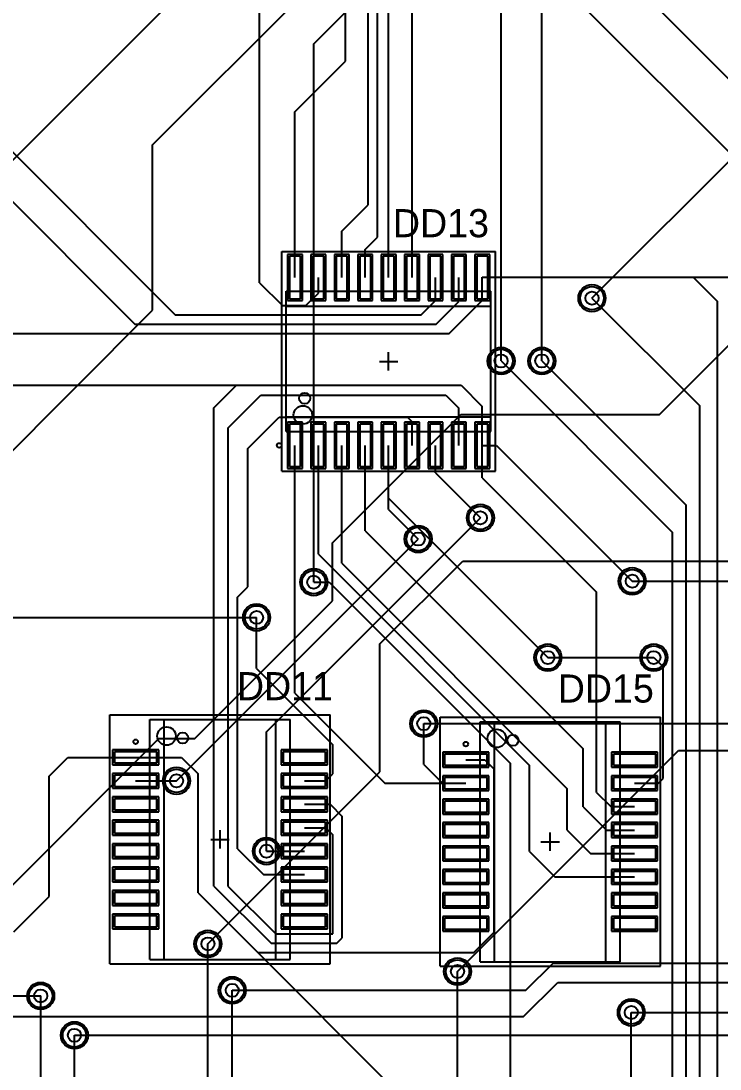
# Model space of a CAD drawing. Header units: millimetres. Extents: x 26 to 338, y 26 to 225.
# Drawn here: x 130.6 to 168.5, y 92.7 to 149.5 of the extents above; entities that cross this region are included whole.
import ezdxf

# ---------------------------------------------------------------- set-up
doc = ezdxf.new("R2010")
doc.units = ezdxf.units.MM
for name, color, linetype in [('BottomLayer', 5, 'Continuous'), ('BottomSolder', 6, 'Continuous'), ('Mechanical13', 56, 'Continuous'), ('Mechanical15', 56, 'Continuous'), ('MultiLayer', 9, 'Continuous'), ('TopLayer', 1, 'Continuous'), ('TopOverlay', 2, 'Continuous'), ('TopPaste', 8, 'Continuous'), ('TopSolder', 216, 'Continuous'), ('ViaHoleLayer', 16, 'Continuous')]:
    doc.layers.add(name, color=color, linetype=linetype)

msp = doc.modelspace()

# ---------------------------------------------------------------- linework, layer by layer
at = {"layer": 'BottomLayer'}
for p, q in [((146.431, 148.285), (173.381, 175.235)), ((120.472, 132.334), (150.165, 162.027)), ((137.693, 142.799), (155.981, 161.087)), ((158.801, 131.089), (158.801, 159.106)), ((156.591, 131.089), (156.591, 157.645)), ((146.431, 119.101), (146.431, 148.285)), ((161.519, 134.493), (174.037, 147.011)), ((137.693, 133.833), (137.693, 142.799)), ((165.176, 128.194), (173.152, 136.169)), ((114.808, 110.947), (137.693, 133.833)), ((147.447, 121.234), (154.407, 128.194)), ((154.407, 128.194), (165.176, 128.194)), ((143.866, 110.98), (155.47, 122.584)), ((138.989, 108.331), (152.095, 121.437)), ((147.447, 118.085), (147.447, 121.234)), ((150.012, 115.748), (154.508, 120.244)), ((154.508, 120.244), (172.822, 120.244)), ((163.703, 119.151), (176.073, 119.151)), ((139.979, 110.617), (147.447, 118.085)), ((122.903, 117.188), (143.332, 117.188)), ((150.012, 108.814), (150.012, 115.748)), ((159.128, 115.011), (164.871, 115.011)), ((152.4, 111.43), (179.959, 111.43)), ((143.866, 104.521), (143.866, 110.98)), ((125.832, 98.425), (138.024, 110.617)), ((138.024, 110.617), (139.979, 110.617)), ((154.229, 97.993), (166.218, 109.982)), ((166.218, 109.982), (185.42, 109.982)), ((140.691, 99.492), (150.012, 108.814)), ((157.937, 96.977), (159.41, 98.45)), ((159.41, 98.45), (184.063, 98.45)), ((157.81, 95.555), (159.664, 97.409)), ((159.664, 97.409), (183.759, 97.409)), ((125.984, 96.672), (131.623, 96.672)), ((142.011, 96.977), (157.937, 96.977)), ((125.019, 95.555), (157.81, 95.555)), ((163.652, 95.778), (219.628, 95.778)), ((133.452, 94.539), (197.714, 94.539))]:
    msp.add_line(p, q, dxfattribs=at)
for centre in [(161.519, 134.493), (156.591, 131.089), (158.801, 131.089), (155.47, 122.584), (152.095, 121.437), (146.431, 119.101), (163.703, 119.151), (143.332, 117.188), (159.128, 115.011), (164.871, 115.011), (152.4, 111.43), (138.989, 108.331), (143.866, 104.521), (140.691, 99.492), (154.229, 97.993), (131.623, 96.672), (142.011, 96.977), (163.652, 95.778), (133.452, 94.539)]:
    msp.add_circle(centre, 0.635, dxfattribs=at)
at = {"layer": 'BottomSolder'}
for centre in [(161.519, 134.493), (156.591, 131.089), (158.801, 131.089), (155.47, 122.584), (152.095, 121.437), (163.703, 119.151), (146.431, 119.101), (143.332, 117.188), (159.128, 115.011), (164.871, 115.011), (152.4, 111.43), (138.989, 108.331), (143.866, 104.521), (140.691, 99.492), (154.229, 97.993), (142.011, 96.977), (131.623, 96.672), (163.652, 95.778), (133.452, 94.539)]:
    msp.add_circle(centre, 0.737, dxfattribs=at)
at = {"layer": 'Mechanical13'}
for p, q in [((144.942, 134.864), (156.042, 134.864)), ((144.942, 127.264), (144.942, 134.864)), ((156.042, 127.264), (156.042, 134.864)), ((144.942, 127.264), (156.042, 127.264)), ((137.548, 98.656), (137.548, 111.656)), ((137.548, 111.656), (145.148, 111.656)), ((145.148, 98.656), (145.148, 111.656)), ((155.455, 98.529), (155.455, 111.529)), ((155.455, 111.529), (163.055, 111.529)), ((163.055, 98.529), (163.055, 111.529)), ((137.548, 98.656), (145.148, 98.656)), ((155.455, 98.529), (163.055, 98.529))]:
    msp.add_line(p, q, dxfattribs=at)
for centre in [(145.842, 128.164), (138.448, 110.756), (156.355, 110.629)]:
    msp.add_circle(centre, 0.5, dxfattribs=at)
at = {"layer": 'Mechanical15'}
for p, q in [((144.692, 137.014), (156.292, 137.014)), ((144.692, 125.114), (144.692, 137.014)), ((156.292, 125.114), (156.292, 137.014)), ((150.492, 130.564), (150.492, 131.564)), ((149.992, 131.064), (150.992, 131.064)), ((144.692, 125.114), (156.292, 125.114)), ((135.373, 98.406), (135.373, 111.906)), ((135.373, 111.906), (147.323, 111.906)), ((147.323, 98.406), (147.323, 111.906)), ((153.28, 98.279), (153.28, 111.779)), ((153.28, 111.779), (165.23, 111.779)), ((165.23, 98.279), (165.23, 111.779)), ((140.848, 105.156), (141.848, 105.156)), ((141.348, 104.656), (141.348, 105.656)), ((159.255, 104.529), (159.255, 105.529)), ((158.755, 105.029), (159.755, 105.029)), ((135.373, 98.406), (147.323, 98.406)), ((153.28, 98.279), (165.23, 98.279))]:
    msp.add_line(p, q, dxfattribs=at)
at = {"layer": 'MultiLayer'}
for centre in [(161.519, 134.493), (156.591, 131.089), (158.801, 131.089), (155.47, 122.584), (152.095, 121.437), (146.431, 119.101), (163.703, 119.151), (143.332, 117.188), (159.128, 115.011), (164.871, 115.011), (152.4, 111.43), (138.989, 108.331), (143.866, 104.521), (140.691, 99.492), (154.229, 97.993), (131.623, 96.672), (142.011, 96.977), (163.652, 95.778), (133.452, 94.539)]:
    msp.add_circle(centre, 0.635, dxfattribs=at)
at = {"layer": 'TopLayer'}
for p, q in [((151.762, 135.614), (151.762, 158.372)), ((150.492, 135.614), (150.492, 157.889)), ((149.885, 137.798), (149.885, 156.464)), ((149.377, 139.551), (149.377, 154.026)), ((118.932, 153.559), (138.908, 133.583)), ((143.485, 135.332), (143.485, 153.305)), ((148.158, 147.345), (148.158, 153.305)), ((159.385, 151.968), (175.235, 136.119)), ((165.227, 150.063), (179.908, 135.382)), ((120.381, 149.428), (136.729, 133.079)), ((145.412, 144.599), (148.158, 147.345)), ((145.412, 135.614), (145.412, 144.599)), ((147.952, 138.125), (149.377, 139.551)), ((147.952, 135.614), (147.952, 138.125)), ((149.222, 137.135), (149.885, 137.798)), ((149.222, 135.614), (149.222, 137.135)), ((145.712, 136.764), (145.112, 136.764)), ((145.112, 136.764), (145.112, 134.464)), ((145.712, 134.464), (145.712, 136.764)), ((146.982, 136.764), (146.382, 136.764)), ((146.382, 136.764), (146.382, 134.464)), ((146.982, 134.464), (146.982, 136.764)), ((148.252, 136.764), (147.652, 136.764)), ((147.652, 136.764), (147.652, 134.464)), ((148.252, 134.464), (148.252, 136.764)), ((149.522, 136.764), (148.922, 136.764)), ((148.922, 136.764), (148.922, 134.464)), ((149.522, 134.464), (149.522, 136.764)), ((150.792, 136.764), (150.192, 136.764)), ((150.192, 136.764), (150.192, 134.464)), ((150.792, 134.464), (150.792, 136.764)), ((152.062, 136.764), (151.462, 136.764)), ((151.462, 136.764), (151.462, 134.464)), ((152.062, 134.464), (152.062, 136.764)), ((153.332, 136.764), (152.732, 136.764)), ((152.732, 136.764), (152.732, 134.464)), ((153.332, 134.464), (153.332, 136.764)), ((154.602, 136.764), (154.002, 136.764)), ((154.002, 136.764), (154.002, 134.464)), ((154.602, 134.464), (154.602, 136.764)), ((155.872, 136.764), (155.272, 136.764)), ((155.272, 136.764), (155.272, 134.464)), ((155.872, 134.464), (155.872, 136.764)), ((143.485, 135.332), (144.729, 134.087)), ((146.682, 134.772), (146.682, 135.614)), ((153.032, 134.366), (153.032, 135.614)), ((154.302, 134.311), (154.302, 135.614)), ((155.572, 135.614), (155.572, 135.636)), ((155.572, 135.636), (167.005, 135.636)), ((155.572, 134.363), (155.572, 135.614)), ((167.005, 135.636), (168.326, 134.315)), ((167.005, 135.636), (172.644, 135.636)), ((145.997, 134.087), (146.682, 134.772)), ((144.729, 134.087), (145.997, 134.087)), ((145.112, 134.464), (145.712, 134.464)), ((146.382, 134.464), (146.982, 134.464)), ((147.652, 134.464), (148.252, 134.464)), ((148.922, 134.464), (149.522, 134.464)), ((150.192, 134.464), (150.792, 134.464)), ((151.462, 134.464), (152.062, 134.464)), ((152.249, 133.583), (153.032, 134.366)), ((152.732, 134.464), (153.332, 134.464)), ((153.07, 133.079), (154.302, 134.311)), ((153.784, 132.575), (155.572, 134.363)), ((154.002, 134.464), (154.602, 134.464)), ((155.272, 134.464), (155.872, 134.464)), ((161.519, 134.493), (167.361, 128.651)), ((168.326, 92.253), (168.326, 134.315)), ((138.908, 133.583), (152.249, 133.583)), ((136.729, 133.079), (153.07, 133.079)), ((122.06, 132.575), (153.784, 132.575)), ((156.591, 131.089), (165.887, 121.793)), ((158.801, 131.089), (166.624, 123.266)), ((121.92, 129.769), (142.24, 129.769)), ((141.021, 128.549), (142.24, 129.769)), ((142.24, 129.769), (154.432, 129.769)), ((154.432, 129.769), (155.572, 128.629)), ((141.797, 127.463), (143.569, 129.235)), ((143.569, 129.235), (153.591, 129.235)), ((153.591, 129.235), (154.302, 128.524)), ((141.021, 102.629), (141.021, 128.549)), ((154.302, 126.514), (154.302, 128.524)), ((155.572, 126.514), (155.572, 128.629)), ((167.361, 89.448), (167.361, 128.651)), ((142.854, 126.344), (144.551, 128.041)), ((144.551, 128.041), (151.508, 128.041)), ((151.508, 128.041), (151.762, 127.787)), ((141.797, 102.611), (141.797, 127.463)), ((145.712, 127.664), (145.112, 127.664)), ((145.112, 127.664), (145.112, 125.364)), ((145.712, 125.364), (145.712, 127.664)), ((146.982, 127.664), (146.382, 127.664)), ((146.382, 127.664), (146.382, 125.364)), ((146.982, 125.364), (146.982, 127.664)), ((148.252, 127.664), (147.652, 127.664)), ((147.652, 127.664), (147.652, 125.364)), ((148.252, 125.364), (148.252, 127.664)), ((149.522, 127.664), (148.922, 127.664)), ((148.922, 127.664), (148.922, 125.364)), ((149.522, 125.364), (149.522, 127.664)), ((150.792, 127.664), (150.192, 127.664)), ((150.192, 127.664), (150.192, 125.364)), ((150.792, 125.364), (150.792, 127.664)), ((152.062, 127.664), (151.462, 127.664)), ((151.462, 127.664), (151.462, 125.364)), ((151.762, 126.514), (151.762, 127.787)), ((152.062, 125.364), (152.062, 127.664)), ((153.332, 127.664), (152.732, 127.664)), ((152.732, 127.664), (152.732, 125.364)), ((153.332, 125.364), (153.332, 127.664)), ((154.602, 127.664), (154.002, 127.664)), ((154.002, 127.664), (154.002, 125.364)), ((154.602, 125.364), (154.602, 127.664)), ((155.872, 127.664), (155.272, 127.664)), ((155.272, 127.664), (155.272, 125.364)), ((155.872, 125.364), (155.872, 127.664)), ((142.854, 118.841), (142.854, 126.344)), ((145.412, 113.081), (145.412, 126.514)), ((146.682, 120.612), (146.682, 126.514)), ((147.952, 120.12), (147.952, 126.514)), ((149.222, 121.884), (149.222, 126.514)), ((150.492, 123.647), (150.492, 126.514)), ((153.032, 125.022), (153.032, 126.514)), ((155.572, 124.757), (155.572, 126.514)), ((155.572, 126.514), (156.34, 126.514)), ((156.34, 126.514), (163.703, 119.151)), ((145.112, 125.364), (145.712, 125.364)), ((146.382, 125.364), (146.982, 125.364)), ((147.652, 125.364), (148.252, 125.364)), ((148.922, 125.364), (149.522, 125.364)), ((150.192, 125.364), (150.792, 125.364)), ((151.462, 125.364), (152.062, 125.364)), ((152.732, 125.364), (153.332, 125.364)), ((153.032, 125.022), (155.47, 122.584)), ((154.002, 125.364), (154.602, 125.364)), ((155.272, 125.364), (155.872, 125.364)), ((155.572, 124.757), (161.773, 118.556)), ((150.492, 123.041), (150.492, 123.647)), ((150.492, 123.647), (159.128, 115.011)), ((150.492, 123.041), (152.095, 121.437)), ((166.624, 86.872), (166.624, 123.266)), ((149.222, 121.884), (161.04, 110.066)), ((165.887, 86.893), (165.887, 121.793)), ((146.682, 120.612), (158.131, 109.164)), ((147.952, 120.12), (160.172, 107.899)), ((142.301, 118.289), (142.854, 118.841)), ((146.431, 119.101), (147.269, 119.101)), ((147.269, 119.101), (157.099, 109.271)), ((142.301, 104.648), (142.301, 118.289)), ((161.773, 107.696), (161.773, 118.556)), ((143.332, 114.427), (143.332, 117.188)), ((164.871, 115.011), (165.379, 114.503)), ((143.332, 114.427), (147.472, 110.287)), ((165.379, 108.458), (165.379, 114.503)), ((145.412, 113.081), (150.289, 108.204)), ((152.4, 109.22), (152.4, 111.43)), ((147.472, 108.712), (147.472, 110.287)), ((137.923, 109.901), (135.623, 109.901)), ((135.623, 109.901), (135.623, 109.301)), ((137.923, 109.301), (137.923, 109.901)), ((147.073, 109.901), (144.773, 109.901)), ((144.773, 109.901), (144.773, 109.301)), ((147.073, 109.301), (147.073, 109.901)), ((155.83, 109.774), (153.53, 109.774)), ((153.53, 109.774), (153.53, 109.174)), ((155.83, 109.174), (155.83, 109.774)), ((161.04, 106.93), (161.04, 110.066)), ((164.98, 109.774), (162.68, 109.774)), ((162.68, 109.774), (162.68, 109.174)), ((164.98, 109.174), (164.98, 109.774)), ((132.08, 108.585), (133.096, 109.601)), ((133.096, 109.601), (136.773, 109.601)), ((135.623, 109.301), (137.923, 109.301)), ((136.773, 109.601), (139.268, 109.601)), ((139.268, 109.601), (140.157, 108.712)), ((144.773, 109.301), (147.073, 109.301)), ((152.4, 109.22), (153.416, 108.204)), ((153.53, 109.174), (155.83, 109.174)), ((154.68, 109.474), (155.703, 109.474)), ((155.703, 109.474), (156.21, 108.967)), ((157.099, 83.271), (157.099, 109.271)), ((158.131, 104.505), (158.131, 109.164)), ((162.68, 109.174), (164.98, 109.174)), ((132.08, 102.057), (132.08, 108.585)), ((137.923, 108.631), (135.623, 108.631)), ((135.623, 108.631), (135.623, 108.031)), ((137.923, 108.031), (137.923, 108.631)), ((140.157, 102.26), (140.157, 108.712)), ((147.073, 108.631), (144.773, 108.631)), ((144.773, 108.631), (144.773, 108.031)), ((147.073, 108.031), (147.073, 108.631)), ((147.091, 108.331), (147.472, 108.712)), ((155.83, 108.504), (153.53, 108.504)), ((153.53, 108.504), (153.53, 107.904)), ((155.83, 107.904), (155.83, 108.504)), ((156.21, 100.127), (156.21, 108.967)), ((164.98, 108.504), (162.68, 108.504)), ((162.68, 108.504), (162.68, 107.904)), ((164.98, 107.904), (164.98, 108.504)), ((135.623, 108.031), (137.923, 108.031)), ((136.773, 108.331), (138.989, 108.331)), ((144.773, 108.031), (147.073, 108.031)), ((145.923, 108.331), (147.091, 108.331)), ((150.289, 108.204), (153.416, 108.204)), ((153.416, 108.204), (154.68, 108.204)), ((163.83, 108.204), (165.125, 108.204)), ((165.125, 108.204), (165.379, 108.458)), ((153.53, 107.904), (155.83, 107.904)), ((160.172, 105.664), (160.172, 107.899)), ((161.773, 107.696), (162.535, 106.934)), ((162.68, 107.904), (164.98, 107.904)), ((137.923, 107.361), (135.623, 107.361)), ((135.623, 107.361), (135.623, 106.761)), ((137.923, 106.761), (137.923, 107.361)), ((147.073, 107.361), (144.773, 107.361)), ((144.773, 107.361), (144.773, 106.761)), ((145.923, 107.061), (147.32, 107.061)), ((147.073, 106.761), (147.073, 107.361)), ((147.32, 107.061), (147.976, 106.405)), ((155.83, 107.234), (153.53, 107.234)), ((153.53, 107.234), (153.53, 106.634)), ((155.83, 106.634), (155.83, 107.234)), ((161.04, 106.93), (162.306, 105.664)), ((162.535, 106.934), (163.83, 106.934)), ((164.98, 107.234), (162.68, 107.234)), ((162.68, 107.234), (162.68, 106.634)), ((164.98, 106.634), (164.98, 107.234)), ((135.623, 106.761), (137.923, 106.761)), ((144.773, 106.761), (147.073, 106.761)), ((147.976, 99.822), (147.976, 106.405)), ((153.53, 106.634), (155.83, 106.634)), ((162.68, 106.634), (164.98, 106.634)), ((137.923, 106.091), (135.623, 106.091)), ((135.623, 106.091), (135.623, 105.491)), ((137.923, 105.491), (137.923, 106.091)), ((147.073, 106.091), (144.773, 106.091)), ((144.773, 106.091), (144.773, 105.491)), ((145.923, 105.791), (147.091, 105.791)), ((147.073, 105.491), (147.073, 106.091)), ((147.091, 105.791), (147.472, 105.41)), ((155.83, 105.964), (153.53, 105.964)), ((153.53, 105.964), (153.53, 105.364)), ((155.83, 105.364), (155.83, 105.964)), ((160.172, 105.664), (161.442, 104.394)), ((162.306, 105.664), (163.83, 105.664)), ((164.98, 105.964), (162.68, 105.964)), ((162.68, 105.964), (162.68, 105.364)), ((164.98, 105.364), (164.98, 105.964)), ((135.623, 105.491), (137.923, 105.491)), ((144.773, 105.491), (147.073, 105.491)), ((147.472, 100.034), (147.472, 105.41)), ((153.53, 105.364), (155.83, 105.364)), ((162.68, 105.364), (164.98, 105.364)), ((137.923, 104.821), (135.623, 104.821)), ((135.623, 104.821), (135.623, 104.221)), ((137.923, 104.221), (137.923, 104.821)), ((142.301, 104.648), (143.698, 103.251)), ((147.073, 104.821), (144.773, 104.821)), ((144.773, 104.821), (144.773, 104.221)), ((147.073, 104.221), (147.073, 104.821)), ((155.83, 104.694), (153.53, 104.694)), ((153.53, 104.694), (153.53, 104.094)), ((155.83, 104.094), (155.83, 104.694)), ((164.98, 104.694), (162.68, 104.694)), ((162.68, 104.694), (162.68, 104.094)), ((164.98, 104.094), (164.98, 104.694)), ((135.623, 104.221), (137.923, 104.221)), ((143.866, 104.521), (145.923, 104.521)), ((144.773, 104.221), (147.073, 104.221)), ((153.53, 104.094), (155.83, 104.094)), ((158.131, 104.505), (159.512, 103.124)), ((161.442, 104.394), (163.83, 104.394)), ((162.68, 104.094), (164.98, 104.094)), ((137.923, 103.551), (135.623, 103.551)), ((135.623, 103.551), (135.623, 102.951)), ((137.923, 102.951), (137.923, 103.551)), ((147.073, 103.551), (144.773, 103.551)), ((144.773, 103.551), (144.773, 102.951)), ((147.073, 102.951), (147.073, 103.551)), ((155.83, 103.424), (153.53, 103.424)), ((153.53, 103.424), (153.53, 102.824)), ((155.83, 102.824), (155.83, 103.424)), ((164.98, 103.424), (162.68, 103.424)), ((162.68, 103.424), (162.68, 102.824)), ((164.98, 102.824), (164.98, 103.424)), ((135.623, 102.951), (137.923, 102.951)), ((143.698, 103.251), (145.923, 103.251)), ((144.773, 102.951), (147.073, 102.951)), ((153.53, 102.824), (155.83, 102.824)), ((159.512, 103.124), (163.83, 103.124)), ((162.68, 102.824), (164.98, 102.824)), ((137.923, 102.281), (135.623, 102.281)), ((135.623, 102.281), (135.623, 101.681)), ((137.923, 101.681), (137.923, 102.281)), ((140.157, 102.26), (143.392, 99.026)), ((141.021, 102.629), (144.12, 99.53)), ((141.797, 102.611), (144.374, 100.034)), ((147.073, 102.281), (144.773, 102.281)), ((144.773, 102.281), (144.773, 101.681)), ((147.073, 101.681), (147.073, 102.281)), ((130.175, 100.152), (132.08, 102.057)), ((155.83, 102.154), (153.53, 102.154)), ((153.53, 102.154), (153.53, 101.554)), ((155.83, 101.554), (155.83, 102.154)), ((164.98, 102.154), (162.68, 102.154)), ((162.68, 102.154), (162.68, 101.554)), ((164.98, 101.554), (164.98, 102.154)), ((135.623, 101.681), (137.923, 101.681)), ((144.773, 101.681), (147.073, 101.681)), ((153.53, 101.554), (155.83, 101.554)), ((162.68, 101.554), (164.98, 101.554)), ((137.923, 101.011), (135.623, 101.011)), ((135.623, 101.011), (135.623, 100.411)), ((137.923, 100.411), (137.923, 101.011)), ((147.073, 101.011), (144.773, 101.011)), ((144.773, 101.011), (144.773, 100.411)), ((147.073, 100.411), (147.073, 101.011)), ((155.83, 100.884), (153.53, 100.884)), ((153.53, 100.884), (153.53, 100.284)), ((155.83, 100.284), (155.83, 100.884)), ((164.98, 100.884), (162.68, 100.884)), ((162.68, 100.884), (162.68, 100.284)), ((164.98, 100.284), (164.98, 100.884)), ((135.623, 100.411), (137.923, 100.411)), ((144.374, 100.034), (147.472, 100.034)), ((144.773, 100.411), (147.073, 100.411)), ((153.53, 100.284), (155.83, 100.284)), ((155.109, 99.026), (156.21, 100.127)), ((162.68, 100.284), (164.98, 100.284)), ((140.691, 79.613), (140.691, 99.492)), ((144.12, 99.53), (147.684, 99.53)), ((147.684, 99.53), (147.976, 99.822)), ((143.392, 99.026), (155.109, 99.026)), ((143.392, 99.026), (150.546, 91.872)), ((154.229, 80.848), (154.229, 97.993)), ((131.623, 80.264), (131.623, 96.672)), ((142.011, 82.509), (142.011, 96.977)), ((163.652, 82.982), (163.652, 95.778)), ((133.452, 80.239), (133.452, 94.539))]:
    msp.add_line(p, q, dxfattribs=at)
for centre in [(161.519, 134.493), (156.591, 131.089), (158.801, 131.089), (155.47, 122.584), (152.095, 121.437), (146.431, 119.101), (163.703, 119.151), (143.332, 117.188), (159.128, 115.011), (164.871, 115.011), (152.4, 111.43), (138.989, 108.331), (143.866, 104.521), (140.691, 99.492), (154.229, 97.993), (131.623, 96.672), (142.011, 96.977), (163.652, 95.778), (133.452, 94.539)]:
    msp.add_circle(centre, 0.635, dxfattribs=at)
at = {"layer": 'TopOverlay'}
for p, q in [((144.942, 134.064), (156.042, 134.064)), ((144.942, 128.064), (144.942, 134.064)), ((156.042, 128.064), (156.042, 134.064)), ((144.942, 128.064), (156.042, 128.064)), ((138.323, 98.656), (138.323, 111.656)), ((138.323, 111.656), (144.373, 111.656)), ((144.373, 98.656), (144.373, 111.656)), ((156.23, 98.529), (156.23, 111.529)), ((156.23, 111.529), (162.28, 111.529)), ((162.28, 98.529), (162.28, 111.529)), ((138.323, 98.656), (144.373, 98.656)), ((156.23, 98.529), (162.28, 98.529))]:
    msp.add_line(p, q, dxfattribs=at)
for centre, radius in [((145.942, 129.064), 0.3), ((144.562, 126.514), 0.125), ((139.323, 110.656), 0.3), ((157.23, 110.529), 0.3), ((136.773, 110.451), 0.125), ((154.68, 110.324), 0.125)]:
    msp.add_circle(centre, radius, dxfattribs=at)
at = {"layer": 'TopPaste'}
for p, q in [((145.712, 136.764), (145.112, 136.764)), ((145.112, 136.764), (145.112, 134.464)), ((145.712, 134.464), (145.712, 136.764)), ((146.982, 136.764), (146.382, 136.764)), ((146.382, 136.764), (146.382, 134.464)), ((146.982, 134.464), (146.982, 136.764)), ((148.252, 136.764), (147.652, 136.764)), ((147.652, 136.764), (147.652, 134.464)), ((148.252, 134.464), (148.252, 136.764)), ((149.522, 136.764), (148.922, 136.764)), ((148.922, 136.764), (148.922, 134.464)), ((149.522, 134.464), (149.522, 136.764)), ((150.792, 136.764), (150.192, 136.764)), ((150.192, 136.764), (150.192, 134.464)), ((150.792, 134.464), (150.792, 136.764)), ((152.062, 136.764), (151.462, 136.764)), ((151.462, 136.764), (151.462, 134.464)), ((152.062, 134.464), (152.062, 136.764)), ((153.332, 136.764), (152.732, 136.764)), ((152.732, 136.764), (152.732, 134.464)), ((153.332, 134.464), (153.332, 136.764)), ((154.602, 136.764), (154.002, 136.764)), ((154.002, 136.764), (154.002, 134.464)), ((154.602, 134.464), (154.602, 136.764)), ((155.872, 136.764), (155.272, 136.764)), ((155.272, 136.764), (155.272, 134.464)), ((155.872, 134.464), (155.872, 136.764)), ((145.112, 134.464), (145.712, 134.464)), ((146.382, 134.464), (146.982, 134.464)), ((147.652, 134.464), (148.252, 134.464)), ((148.922, 134.464), (149.522, 134.464)), ((150.192, 134.464), (150.792, 134.464)), ((151.462, 134.464), (152.062, 134.464)), ((152.732, 134.464), (153.332, 134.464)), ((154.002, 134.464), (154.602, 134.464)), ((155.272, 134.464), (155.872, 134.464)), ((145.712, 127.664), (145.112, 127.664)), ((145.112, 127.664), (145.112, 125.364)), ((145.712, 125.364), (145.712, 127.664)), ((146.982, 127.664), (146.382, 127.664)), ((146.382, 127.664), (146.382, 125.364)), ((146.982, 125.364), (146.982, 127.664)), ((148.252, 127.664), (147.652, 127.664)), ((147.652, 127.664), (147.652, 125.364)), ((148.252, 125.364), (148.252, 127.664)), ((149.522, 127.664), (148.922, 127.664)), ((148.922, 127.664), (148.922, 125.364)), ((149.522, 125.364), (149.522, 127.664)), ((150.792, 127.664), (150.192, 127.664)), ((150.192, 127.664), (150.192, 125.364)), ((150.792, 125.364), (150.792, 127.664)), ((152.062, 127.664), (151.462, 127.664)), ((151.462, 127.664), (151.462, 125.364)), ((152.062, 125.364), (152.062, 127.664)), ((153.332, 127.664), (152.732, 127.664)), ((152.732, 127.664), (152.732, 125.364)), ((153.332, 125.364), (153.332, 127.664)), ((154.602, 127.664), (154.002, 127.664)), ((154.002, 127.664), (154.002, 125.364)), ((154.602, 125.364), (154.602, 127.664)), ((155.872, 127.664), (155.272, 127.664)), ((155.272, 127.664), (155.272, 125.364)), ((155.872, 125.364), (155.872, 127.664)), ((145.112, 125.364), (145.712, 125.364)), ((146.382, 125.364), (146.982, 125.364)), ((147.652, 125.364), (148.252, 125.364)), ((148.922, 125.364), (149.522, 125.364)), ((150.192, 125.364), (150.792, 125.364)), ((151.462, 125.364), (152.062, 125.364)), ((152.732, 125.364), (153.332, 125.364)), ((154.002, 125.364), (154.602, 125.364)), ((155.272, 125.364), (155.872, 125.364)), ((137.923, 109.901), (135.623, 109.901)), ((135.623, 109.901), (135.623, 109.301)), ((137.923, 109.301), (137.923, 109.901)), ((147.073, 109.901), (144.773, 109.901)), ((144.773, 109.901), (144.773, 109.301)), ((147.073, 109.301), (147.073, 109.901)), ((155.83, 109.774), (153.53, 109.774)), ((153.53, 109.774), (153.53, 109.174)), ((155.83, 109.174), (155.83, 109.774)), ((164.98, 109.774), (162.68, 109.774)), ((162.68, 109.774), (162.68, 109.174)), ((164.98, 109.174), (164.98, 109.774)), ((135.623, 109.301), (137.923, 109.301)), ((144.773, 109.301), (147.073, 109.301)), ((153.53, 109.174), (155.83, 109.174)), ((162.68, 109.174), (164.98, 109.174)), ((137.923, 108.631), (135.623, 108.631)), ((135.623, 108.631), (135.623, 108.031)), ((137.923, 108.031), (137.923, 108.631)), ((147.073, 108.631), (144.773, 108.631)), ((144.773, 108.631), (144.773, 108.031)), ((147.073, 108.031), (147.073, 108.631)), ((155.83, 108.504), (153.53, 108.504)), ((153.53, 108.504), (153.53, 107.904)), ((155.83, 107.904), (155.83, 108.504)), ((164.98, 108.504), (162.68, 108.504)), ((162.68, 108.504), (162.68, 107.904)), ((164.98, 107.904), (164.98, 108.504)), ((135.623, 108.031), (137.923, 108.031)), ((144.773, 108.031), (147.073, 108.031)), ((153.53, 107.904), (155.83, 107.904)), ((162.68, 107.904), (164.98, 107.904)), ((137.923, 107.361), (135.623, 107.361)), ((135.623, 107.361), (135.623, 106.761)), ((137.923, 106.761), (137.923, 107.361)), ((147.073, 107.361), (144.773, 107.361)), ((144.773, 107.361), (144.773, 106.761)), ((147.073, 106.761), (147.073, 107.361)), ((155.83, 107.234), (153.53, 107.234)), ((153.53, 107.234), (153.53, 106.634)), ((155.83, 106.634), (155.83, 107.234)), ((164.98, 107.234), (162.68, 107.234)), ((162.68, 107.234), (162.68, 106.634)), ((164.98, 106.634), (164.98, 107.234)), ((135.623, 106.761), (137.923, 106.761)), ((144.773, 106.761), (147.073, 106.761)), ((153.53, 106.634), (155.83, 106.634)), ((162.68, 106.634), (164.98, 106.634)), ((137.923, 106.091), (135.623, 106.091)), ((135.623, 106.091), (135.623, 105.491)), ((137.923, 105.491), (137.923, 106.091)), ((147.073, 106.091), (144.773, 106.091)), ((144.773, 106.091), (144.773, 105.491)), ((147.073, 105.491), (147.073, 106.091)), ((155.83, 105.964), (153.53, 105.964)), ((153.53, 105.964), (153.53, 105.364)), ((155.83, 105.364), (155.83, 105.964)), ((164.98, 105.964), (162.68, 105.964)), ((162.68, 105.964), (162.68, 105.364)), ((164.98, 105.364), (164.98, 105.964)), ((135.623, 105.491), (137.923, 105.491)), ((144.773, 105.491), (147.073, 105.491)), ((153.53, 105.364), (155.83, 105.364)), ((162.68, 105.364), (164.98, 105.364)), ((137.923, 104.821), (135.623, 104.821)), ((135.623, 104.821), (135.623, 104.221)), ((137.923, 104.221), (137.923, 104.821)), ((147.073, 104.821), (144.773, 104.821)), ((144.773, 104.821), (144.773, 104.221)), ((147.073, 104.221), (147.073, 104.821)), ((155.83, 104.694), (153.53, 104.694)), ((153.53, 104.694), (153.53, 104.094)), ((155.83, 104.094), (155.83, 104.694)), ((164.98, 104.694), (162.68, 104.694)), ((162.68, 104.694), (162.68, 104.094)), ((164.98, 104.094), (164.98, 104.694)), ((135.623, 104.221), (137.923, 104.221)), ((144.773, 104.221), (147.073, 104.221)), ((153.53, 104.094), (155.83, 104.094)), ((162.68, 104.094), (164.98, 104.094)), ((137.923, 103.551), (135.623, 103.551)), ((135.623, 103.551), (135.623, 102.951)), ((137.923, 102.951), (137.923, 103.551)), ((147.073, 103.551), (144.773, 103.551)), ((144.773, 103.551), (144.773, 102.951)), ((147.073, 102.951), (147.073, 103.551)), ((155.83, 103.424), (153.53, 103.424)), ((153.53, 103.424), (153.53, 102.824)), ((155.83, 102.824), (155.83, 103.424)), ((164.98, 103.424), (162.68, 103.424)), ((162.68, 103.424), (162.68, 102.824)), ((164.98, 102.824), (164.98, 103.424)), ((135.623, 102.951), (137.923, 102.951)), ((144.773, 102.951), (147.073, 102.951)), ((153.53, 102.824), (155.83, 102.824)), ((162.68, 102.824), (164.98, 102.824)), ((137.923, 102.281), (135.623, 102.281)), ((135.623, 102.281), (135.623, 101.681)), ((137.923, 101.681), (137.923, 102.281)), ((147.073, 102.281), (144.773, 102.281)), ((144.773, 102.281), (144.773, 101.681)), ((147.073, 101.681), (147.073, 102.281)), ((155.83, 102.154), (153.53, 102.154)), ((153.53, 102.154), (153.53, 101.554)), ((155.83, 101.554), (155.83, 102.154)), ((164.98, 102.154), (162.68, 102.154)), ((162.68, 102.154), (162.68, 101.554)), ((164.98, 101.554), (164.98, 102.154)), ((135.623, 101.681), (137.923, 101.681)), ((144.773, 101.681), (147.073, 101.681)), ((153.53, 101.554), (155.83, 101.554)), ((162.68, 101.554), (164.98, 101.554)), ((137.923, 101.011), (135.623, 101.011)), ((135.623, 101.011), (135.623, 100.411)), ((137.923, 100.411), (137.923, 101.011)), ((147.073, 101.011), (144.773, 101.011)), ((144.773, 101.011), (144.773, 100.411)), ((147.073, 100.411), (147.073, 101.011)), ((155.83, 100.884), (153.53, 100.884)), ((153.53, 100.884), (153.53, 100.284)), ((155.83, 100.284), (155.83, 100.884)), ((164.98, 100.884), (162.68, 100.884)), ((162.68, 100.884), (162.68, 100.284)), ((164.98, 100.284), (164.98, 100.884)), ((135.623, 100.411), (137.923, 100.411)), ((144.773, 100.411), (147.073, 100.411)), ((153.53, 100.284), (155.83, 100.284)), ((162.68, 100.284), (164.98, 100.284))]:
    msp.add_line(p, q, dxfattribs=at)
at = {"layer": 'TopSolder'}
for p, q in [((145.814, 136.866), (145.01, 136.866)), ((145.01, 136.866), (145.01, 134.362)), ((145.814, 134.362), (145.814, 136.866)), ((147.084, 136.866), (146.28, 136.866)), ((146.28, 136.866), (146.28, 134.362)), ((147.084, 134.362), (147.084, 136.866)), ((148.354, 136.866), (147.55, 136.866)), ((147.55, 136.866), (147.55, 134.362)), ((148.354, 134.362), (148.354, 136.866)), ((149.624, 136.866), (148.82, 136.866)), ((148.82, 136.866), (148.82, 134.362)), ((149.624, 134.362), (149.624, 136.866)), ((150.894, 136.866), (150.09, 136.866)), ((150.09, 136.866), (150.09, 134.362)), ((150.894, 134.362), (150.894, 136.866)), ((152.164, 136.866), (151.36, 136.866)), ((151.36, 136.866), (151.36, 134.362)), ((152.164, 134.362), (152.164, 136.866)), ((153.434, 136.866), (152.63, 136.866)), ((152.63, 136.866), (152.63, 134.362)), ((153.434, 134.362), (153.434, 136.866)), ((154.704, 136.866), (153.9, 136.866)), ((153.9, 136.866), (153.9, 134.362)), ((154.704, 134.362), (154.704, 136.866)), ((155.974, 136.866), (155.17, 136.866)), ((155.17, 136.866), (155.17, 134.362)), ((155.974, 134.362), (155.974, 136.866)), ((145.01, 134.362), (145.814, 134.362)), ((146.28, 134.362), (147.084, 134.362)), ((147.55, 134.362), (148.354, 134.362)), ((148.82, 134.362), (149.624, 134.362)), ((150.09, 134.362), (150.894, 134.362)), ((151.36, 134.362), (152.164, 134.362)), ((152.63, 134.362), (153.434, 134.362)), ((153.9, 134.362), (154.704, 134.362)), ((155.17, 134.362), (155.974, 134.362)), ((145.814, 127.766), (145.01, 127.766)), ((145.01, 127.766), (145.01, 125.262)), ((145.814, 125.262), (145.814, 127.766)), ((147.084, 127.766), (146.28, 127.766)), ((146.28, 127.766), (146.28, 125.262)), ((147.084, 125.262), (147.084, 127.766)), ((148.354, 127.766), (147.55, 127.766)), ((147.55, 127.766), (147.55, 125.262)), ((148.354, 125.262), (148.354, 127.766)), ((149.624, 127.766), (148.82, 127.766)), ((148.82, 127.766), (148.82, 125.262)), ((149.624, 125.262), (149.624, 127.766)), ((150.894, 127.766), (150.09, 127.766)), ((150.09, 127.766), (150.09, 125.262)), ((150.894, 125.262), (150.894, 127.766)), ((152.164, 127.766), (151.36, 127.766)), ((151.36, 127.766), (151.36, 125.262)), ((152.164, 125.262), (152.164, 127.766)), ((153.434, 127.766), (152.63, 127.766)), ((152.63, 127.766), (152.63, 125.262)), ((153.434, 125.262), (153.434, 127.766)), ((154.704, 127.766), (153.9, 127.766)), ((153.9, 127.766), (153.9, 125.262)), ((154.704, 125.262), (154.704, 127.766)), ((155.974, 127.766), (155.17, 127.766)), ((155.17, 127.766), (155.17, 125.262)), ((155.974, 125.262), (155.974, 127.766)), ((145.01, 125.262), (145.814, 125.262)), ((146.28, 125.262), (147.084, 125.262)), ((147.55, 125.262), (148.354, 125.262)), ((148.82, 125.262), (149.624, 125.262)), ((150.09, 125.262), (150.894, 125.262)), ((151.36, 125.262), (152.164, 125.262)), ((152.63, 125.262), (153.434, 125.262)), ((153.9, 125.262), (154.704, 125.262)), ((155.17, 125.262), (155.974, 125.262)), ((138.025, 110.003), (135.521, 110.003)), ((135.521, 110.003), (135.521, 109.199)), ((138.025, 109.199), (138.025, 110.003)), ((147.175, 110.003), (144.671, 110.003)), ((144.671, 110.003), (144.671, 109.199)), ((147.175, 109.199), (147.175, 110.003)), ((155.932, 109.876), (153.428, 109.876)), ((153.428, 109.876), (153.428, 109.072)), ((155.932, 109.072), (155.932, 109.876)), ((165.082, 109.876), (162.578, 109.876)), ((162.578, 109.876), (162.578, 109.072)), ((165.082, 109.072), (165.082, 109.876)), ((135.521, 109.199), (138.025, 109.199)), ((144.671, 109.199), (147.175, 109.199)), ((153.428, 109.072), (155.932, 109.072)), ((162.578, 109.072), (165.082, 109.072)), ((138.025, 108.733), (135.521, 108.733)), ((135.521, 108.733), (135.521, 107.929)), ((138.025, 107.929), (138.025, 108.733)), ((147.175, 108.733), (144.671, 108.733)), ((144.671, 108.733), (144.671, 107.929)), ((147.175, 107.929), (147.175, 108.733)), ((155.932, 108.606), (153.428, 108.606)), ((153.428, 108.606), (153.428, 107.802)), ((155.932, 107.802), (155.932, 108.606)), ((165.082, 108.606), (162.578, 108.606)), ((162.578, 108.606), (162.578, 107.802)), ((165.082, 107.802), (165.082, 108.606)), ((135.521, 107.929), (138.025, 107.929)), ((138.025, 107.463), (135.521, 107.463)), ((135.521, 107.463), (135.521, 106.659)), ((138.025, 106.659), (138.025, 107.463)), ((144.671, 107.929), (147.175, 107.929)), ((147.175, 107.463), (144.671, 107.463)), ((144.671, 107.463), (144.671, 106.659)), ((147.175, 106.659), (147.175, 107.463)), ((153.428, 107.802), (155.932, 107.802)), ((162.578, 107.802), (165.082, 107.802)), ((155.932, 107.336), (153.428, 107.336)), ((153.428, 107.336), (153.428, 106.532)), ((155.932, 106.532), (155.932, 107.336)), ((165.082, 107.336), (162.578, 107.336)), ((162.578, 107.336), (162.578, 106.532)), ((165.082, 106.532), (165.082, 107.336)), ((135.521, 106.659), (138.025, 106.659)), ((144.671, 106.659), (147.175, 106.659)), ((153.428, 106.532), (155.932, 106.532)), ((162.578, 106.532), (165.082, 106.532)), ((138.025, 106.193), (135.521, 106.193)), ((135.521, 106.193), (135.521, 105.389)), ((138.025, 105.389), (138.025, 106.193)), ((147.175, 106.193), (144.671, 106.193)), ((144.671, 106.193), (144.671, 105.389)), ((147.175, 105.389), (147.175, 106.193)), ((155.932, 106.066), (153.428, 106.066)), ((153.428, 106.066), (153.428, 105.262)), ((155.932, 105.262), (155.932, 106.066)), ((165.082, 106.066), (162.578, 106.066)), ((162.578, 106.066), (162.578, 105.262)), ((165.082, 105.262), (165.082, 106.066)), ((135.521, 105.389), (138.025, 105.389)), ((144.671, 105.389), (147.175, 105.389)), ((153.428, 105.262), (155.932, 105.262)), ((162.578, 105.262), (165.082, 105.262)), ((138.025, 104.923), (135.521, 104.923)), ((135.521, 104.923), (135.521, 104.119)), ((138.025, 104.119), (138.025, 104.923)), ((147.175, 104.923), (144.671, 104.923)), ((144.671, 104.923), (144.671, 104.119)), ((147.175, 104.119), (147.175, 104.923)), ((155.932, 104.796), (153.428, 104.796)), ((153.428, 104.796), (153.428, 103.992)), ((155.932, 103.992), (155.932, 104.796)), ((165.082, 104.796), (162.578, 104.796)), ((162.578, 104.796), (162.578, 103.992)), ((165.082, 103.992), (165.082, 104.796)), ((135.521, 104.119), (138.025, 104.119)), ((144.671, 104.119), (147.175, 104.119)), ((153.428, 103.992), (155.932, 103.992)), ((162.578, 103.992), (165.082, 103.992)), ((138.025, 103.653), (135.521, 103.653)), ((135.521, 103.653), (135.521, 102.849)), ((138.025, 102.849), (138.025, 103.653)), ((147.175, 103.653), (144.671, 103.653)), ((144.671, 103.653), (144.671, 102.849)), ((147.175, 102.849), (147.175, 103.653)), ((155.932, 103.526), (153.428, 103.526)), ((153.428, 103.526), (153.428, 102.722)), ((155.932, 102.722), (155.932, 103.526)), ((165.082, 103.526), (162.578, 103.526)), ((162.578, 103.526), (162.578, 102.722)), ((165.082, 102.722), (165.082, 103.526)), ((135.521, 102.849), (138.025, 102.849)), ((144.671, 102.849), (147.175, 102.849)), ((138.025, 102.383), (135.521, 102.383)), ((135.521, 102.383), (135.521, 101.579)), ((138.025, 101.579), (138.025, 102.383)), ((147.175, 102.383), (144.671, 102.383)), ((144.671, 102.383), (144.671, 101.579)), ((147.175, 101.579), (147.175, 102.383)), ((153.428, 102.722), (155.932, 102.722)), ((155.932, 102.256), (153.428, 102.256)), ((153.428, 102.256), (153.428, 101.452)), ((155.932, 101.452), (155.932, 102.256)), ((162.578, 102.722), (165.082, 102.722)), ((165.082, 102.256), (162.578, 102.256)), ((162.578, 102.256), (162.578, 101.452)), ((165.082, 101.452), (165.082, 102.256)), ((135.521, 101.579), (138.025, 101.579)), ((144.671, 101.579), (147.175, 101.579)), ((153.428, 101.452), (155.932, 101.452)), ((162.578, 101.452), (165.082, 101.452)), ((138.025, 101.113), (135.521, 101.113)), ((135.521, 101.113), (135.521, 100.309)), ((138.025, 100.309), (138.025, 101.113)), ((147.175, 101.113), (144.671, 101.113)), ((144.671, 101.113), (144.671, 100.309)), ((147.175, 100.309), (147.175, 101.113)), ((155.932, 100.986), (153.428, 100.986)), ((153.428, 100.986), (153.428, 100.182)), ((155.932, 100.182), (155.932, 100.986)), ((165.082, 100.986), (162.578, 100.986)), ((162.578, 100.986), (162.578, 100.182)), ((165.082, 100.182), (165.082, 100.986)), ((135.521, 100.309), (138.025, 100.309)), ((144.671, 100.309), (147.175, 100.309)), ((153.428, 100.182), (155.932, 100.182)), ((162.578, 100.182), (165.082, 100.182))]:
    msp.add_line(p, q, dxfattribs=at)
for centre in [(161.519, 134.493), (156.591, 131.089), (158.801, 131.089), (155.47, 122.584), (152.095, 121.437), (163.703, 119.151), (146.431, 119.101), (143.332, 117.188), (159.128, 115.011), (164.871, 115.011), (152.4, 111.43), (138.989, 108.331), (143.866, 104.521), (140.691, 99.492), (154.229, 97.993), (142.011, 96.977), (131.623, 96.672), (163.652, 95.778), (133.452, 94.539)]:
    msp.add_circle(centre, 0.737, dxfattribs=at)
at = {"layer": 'ViaHoleLayer'}
for centre in [(161.519, 134.493), (156.591, 131.089), (158.801, 131.089), (155.47, 122.584), (152.095, 121.437), (146.431, 119.101), (163.703, 119.151), (143.332, 117.188), (159.128, 115.011), (164.871, 115.011), (152.4, 111.43), (138.989, 108.331), (143.866, 104.521), (140.691, 99.492), (154.229, 97.993), (142.011, 96.977), (131.623, 96.672), (163.652, 95.778), (133.452, 94.539)]:
    msp.add_circle(centre, 0.356, dxfattribs=at)

# ---------------------------------------------------------------- texts
at = {"layer": 'TopOverlay'}
for s, p in [('DD13', (150.724, 137.795)), ('DD11', (142.265, 112.7)), ('DD15', (159.664, 112.573))]:
    msp.add_text(s, height=1.524, dxfattribs=at).set_placement(p)

doc.saveas('drawing.dxf')
